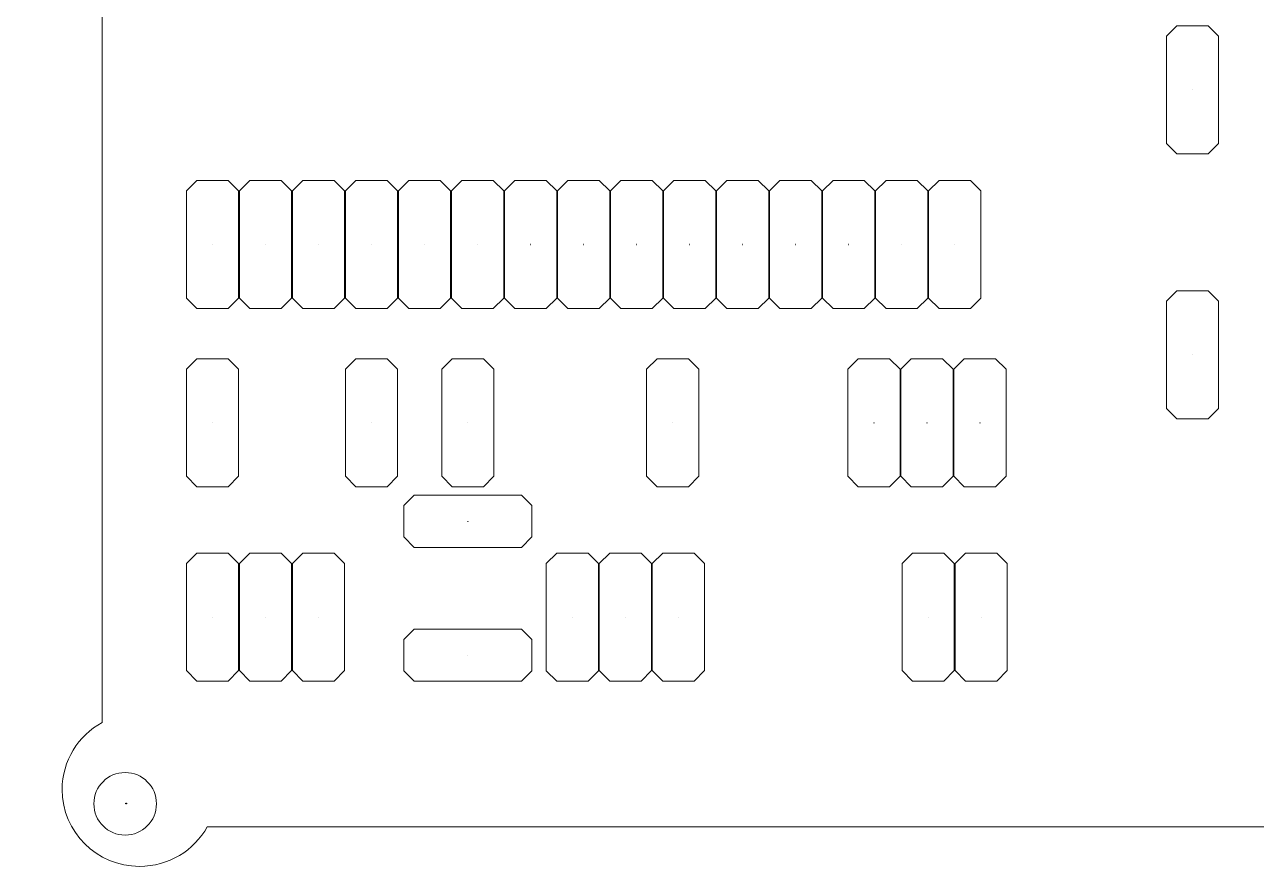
# Model space of a CAD drawing. Header units: millimetres. Extents: x 263 to 576, y -354 to -223.
# Drawn here: x 262.8 to 321.9, y -353.7 to -313.4 of the extents above; entities that cross this region are included whole.
import ezdxf

# ---------------------------------------------------------------- set-up
doc = ezdxf.new("R2010")
doc.units = ezdxf.units.MM
doc.header["$MEASUREMENT"] = 0
doc.layers.add('Layer 1', color=7, linetype='Continuous')

msp = doc.modelspace()

# ---------------------------------------------------------------- linework, layer by layer
at = {"layer": 'Layer 1', "color": 202, "lineweight": 9}
msp.add_ellipse((267.6561, -350.7464), major_axis=(0, 1.5), ratio=1, dxfattribs=at)
at = {"layer": 'Layer 1', "color": 142, "lineweight": 9}
msp.add_open_spline([(397.3653, -277.4171), (397.3653, -277.4171), (395.6357, -275.7015), (395.6357, -275.7015), (395.6357, -275.7015), (271.7828, -275.7015), (271.7828, -275.7015), (271.7828, -275.7015), (266.5486, -280.8935), (266.5486, -280.8935), (266.5486, -280.8935), (266.5486, -287.5346), (266.5486, -287.5346), (264.5, -287.5346), (262.8393, -289.1818), (262.8393, -291.2139), (262.8393, -293.2459), (264.5, -294.8932), (266.5486, -294.8932), (266.5486, -294.8932), (266.5486, -346.8478), (266.5486, -346.8478), (265.4082, -347.4753), (264.6364, -348.6819), (264.6364, -350.0672), (264.6364, -352.0993), (266.297, -353.7465), (268.3457, -353.7465), (269.7422, -353.7465), (270.9587, -352.9809), (271.5913, -351.8498), (271.5913, -351.8498), (387.9688, -351.8498), (387.9688, -351.8498), (387.9688, -351.8498), (390.4127, -349.4255), (390.4127, -349.4255), (390.4127, -349.4255), (390.4127, -332.2589), (390.4127, -332.2589), (390.4127, -332.2589), (389.8786, -331.7291), (389.8786, -331.7291), (389.8786, -331.7291), (370.1909, -331.7291), (370.1909, -331.7291), (370.1909, -331.7291), (369.4878, -331.0317), (369.4878, -331.0317), (369.4878, -331.0317), (369.4878, -317.2865), (369.4878, -317.2865), (369.4878, -317.2865), (370.1291, -316.6504), (370.1291, -316.6504), (370.1291, -316.6504), (390.9538, -316.6504), (390.9538, -316.6504), (390.9538, -316.6504), (397.2727, -310.3824), (397.2727, -310.3824), (397.2727, -310.3824), (397.2727, -297.227), (397.2727, -297.227), (398.5827, -296.6593), (399.4983, -295.3627), (399.4983, -293.8539), (399.4983, -292.3451), (398.5827, -291.0485), (397.2727, -290.4807), (397.2727, -290.4807), (397.2727, -277.3253), (397.2727, -277.3253)], degree=3, knots=[0, 0, 0, 0, 0.0416667, 0.0416667, 0.0416667, 0.0833333, 0.0833333, 0.0833333, 0.125, 0.125, 0.125, 0.1666667, 0.1666667, 0.1666667, 0.2083333, 0.2083333, 0.2083333, 0.25, 0.25, 0.25, 0.2916667, 0.2916667, 0.2916667, 0.3333333, 0.3333333, 0.3333333, 0.375, 0.375, 0.375, 0.4166667, 0.4166667, 0.4166667, 0.4583333, 0.4583333, 0.4583333, 0.5, 0.5, 0.5, 0.5416667, 0.5416667, 0.5416667, 0.5833333, 0.5833333, 0.5833333, 0.625, 0.625, 0.625, 0.6666667, 0.6666667, 0.6666667, 0.7083333, 0.7083333, 0.7083333, 0.75, 0.75, 0.75, 0.7916667, 0.7916667, 0.7916667, 0.8333333, 0.8333333, 0.8333333, 0.875, 0.875, 0.875, 0.9166667, 0.9166667, 0.9166667, 0.9583333, 0.9583333, 0.9583333, 1, 1, 1, 1], dxfattribs=at)
at = {"layer": 'Layer 1', "lineweight": 9}
for points in [[(317.5481, -313.9553), (317.5481, -313.9553), (317.5481, -319.0917), (317.5481, -319.0917), (317.5481, -319.0917), (318.0481, -319.5917), (318.0481, -319.5917), (318.0481, -319.5917), (319.5481, -319.5917), (319.5481, -319.5917), (319.5481, -319.5917), (320.0481, -319.0917), (320.0481, -319.0917), (320.0481, -319.0917), (320.0481, -313.9553), (320.0481, -313.9553), (320.0481, -313.9553), (319.5481, -313.4553), (319.5481, -313.4553), (319.5481, -313.4553), (318.0481, -313.4553), (318.0481, -313.4553), (318.0481, -313.4553), (317.5481, -313.9553), (317.5481, -313.9553)], [(273.0923, -321.3697), (273.0923, -321.3697), (273.0923, -326.5061), (273.0923, -326.5061), (273.0923, -326.5061), (272.5923, -327.0061), (272.5923, -327.0061), (272.5923, -327.0061), (271.0923, -327.0061), (271.0923, -327.0061), (271.0923, -327.0061), (270.5923, -326.5061), (270.5923, -326.5061), (270.5923, -326.5061), (270.5923, -321.3697), (270.5923, -321.3697), (270.5923, -321.3697), (271.0923, -320.8697), (271.0923, -320.8697), (271.0923, -320.8697), (272.5923, -320.8697), (272.5923, -320.8697), (272.5923, -320.8697), (273.0923, -321.3697), (273.0923, -321.3697)], [(275.6323, -321.3697), (275.6323, -321.3697), (275.6323, -326.5061), (275.6323, -326.5061), (275.6323, -326.5061), (275.1323, -327.0061), (275.1323, -327.0061), (275.1323, -327.0061), (273.6323, -327.0061), (273.6323, -327.0061), (273.6323, -327.0061), (273.1323, -326.5061), (273.1323, -326.5061), (273.1323, -326.5061), (273.1323, -321.3697), (273.1323, -321.3697), (273.1323, -321.3697), (273.6323, -320.8697), (273.6323, -320.8697), (273.6323, -320.8697), (275.1323, -320.8697), (275.1323, -320.8697), (275.1323, -320.8697), (275.6323, -321.3697), (275.6323, -321.3697)], [(278.1723, -321.3697), (278.1723, -321.3697), (278.1723, -326.5061), (278.1723, -326.5061), (278.1723, -326.5061), (277.6723, -327.0061), (277.6723, -327.0061), (277.6723, -327.0061), (276.1723, -327.0061), (276.1723, -327.0061), (276.1723, -327.0061), (275.6723, -326.5061), (275.6723, -326.5061), (275.6723, -326.5061), (275.6723, -321.3697), (275.6723, -321.3697), (275.6723, -321.3697), (276.1723, -320.8697), (276.1723, -320.8697), (276.1723, -320.8697), (277.6723, -320.8697), (277.6723, -320.8697), (277.6723, -320.8697), (278.1723, -321.3697), (278.1723, -321.3697)], [(280.7123, -321.3697), (280.7123, -321.3697), (280.7123, -326.5061), (280.7123, -326.5061), (280.7123, -326.5061), (280.2123, -327.0061), (280.2123, -327.0061), (280.2123, -327.0061), (278.7123, -327.0061), (278.7123, -327.0061), (278.7123, -327.0061), (278.2123, -326.5061), (278.2123, -326.5061), (278.2123, -326.5061), (278.2123, -321.3697), (278.2123, -321.3697), (278.2123, -321.3697), (278.7123, -320.8697), (278.7123, -320.8697), (278.7123, -320.8697), (280.2123, -320.8697), (280.2123, -320.8697), (280.2123, -320.8697), (280.7123, -321.3697), (280.7123, -321.3697)], [(283.2523, -321.3697), (283.2523, -321.3697), (283.2523, -326.5061), (283.2523, -326.5061), (283.2523, -326.5061), (282.7523, -327.0061), (282.7523, -327.0061), (282.7523, -327.0061), (281.2523, -327.0061), (281.2523, -327.0061), (281.2523, -327.0061), (280.7523, -326.5061), (280.7523, -326.5061), (280.7523, -326.5061), (280.7523, -321.3697), (280.7523, -321.3697), (280.7523, -321.3697), (281.2523, -320.8697), (281.2523, -320.8697), (281.2523, -320.8697), (282.7523, -320.8697), (282.7523, -320.8697), (282.7523, -320.8697), (283.2523, -321.3697), (283.2523, -321.3697)], [(285.7923, -321.3697), (285.7923, -321.3697), (285.7923, -326.5061), (285.7923, -326.5061), (285.7923, -326.5061), (285.2923, -327.0061), (285.2923, -327.0061), (285.2923, -327.0061), (283.7923, -327.0061), (283.7923, -327.0061), (283.7923, -327.0061), (283.2923, -326.5061), (283.2923, -326.5061), (283.2923, -326.5061), (283.2923, -321.3697), (283.2923, -321.3697), (283.2923, -321.3697), (283.7923, -320.8697), (283.7923, -320.8697), (283.7923, -320.8697), (285.2923, -320.8697), (285.2923, -320.8697), (285.2923, -320.8697), (285.7923, -321.3697), (285.7923, -321.3697)], [(288.3323, -321.3697), (288.3323, -321.3697), (288.3323, -326.5061), (288.3323, -326.5061), (288.3323, -326.5061), (287.8323, -327.0061), (287.8323, -327.0061), (287.8323, -327.0061), (286.3323, -327.0061), (286.3323, -327.0061), (286.3323, -327.0061), (285.8323, -326.5061), (285.8323, -326.5061), (285.8323, -326.5061), (285.8323, -321.3697), (285.8323, -321.3697), (285.8323, -321.3697), (286.3323, -320.8697), (286.3323, -320.8697), (286.3323, -320.8697), (287.8323, -320.8697), (287.8323, -320.8697), (287.8323, -320.8697), (288.3323, -321.3697), (288.3323, -321.3697)], [(290.8723, -321.3697), (290.8723, -321.3697), (290.8723, -326.5061), (290.8723, -326.5061), (290.8723, -326.5061), (290.3723, -327.0061), (290.3723, -327.0061), (290.3723, -327.0061), (288.8723, -327.0061), (288.8723, -327.0061), (288.8723, -327.0061), (288.3723, -326.5061), (288.3723, -326.5061), (288.3723, -326.5061), (288.3723, -321.3697), (288.3723, -321.3697), (288.3723, -321.3697), (288.8723, -320.8697), (288.8723, -320.8697), (288.8723, -320.8697), (290.3723, -320.8697), (290.3723, -320.8697), (290.3723, -320.8697), (290.8723, -321.3697), (290.8723, -321.3697)], [(293.4123, -321.3697), (293.4123, -321.3697), (293.4123, -326.5061), (293.4123, -326.5061), (293.4123, -326.5061), (292.9123, -327.0061), (292.9123, -327.0061), (292.9123, -327.0061), (291.4123, -327.0061), (291.4123, -327.0061), (291.4123, -327.0061), (290.9123, -326.5061), (290.9123, -326.5061), (290.9123, -326.5061), (290.9123, -321.3697), (290.9123, -321.3697), (290.9123, -321.3697), (291.4123, -320.8697), (291.4123, -320.8697), (291.4123, -320.8697), (292.9123, -320.8697), (292.9123, -320.8697), (292.9123, -320.8697), (293.4123, -321.3697), (293.4123, -321.3697)], [(295.9523, -321.3697), (295.9523, -321.3697), (295.9523, -326.5061), (295.9523, -326.5061), (295.9523, -326.5061), (295.4523, -327.0061), (295.4523, -327.0061), (295.4523, -327.0061), (293.9523, -327.0061), (293.9523, -327.0061), (293.9523, -327.0061), (293.4523, -326.5061), (293.4523, -326.5061), (293.4523, -326.5061), (293.4523, -321.3697), (293.4523, -321.3697), (293.4523, -321.3697), (293.9523, -320.8697), (293.9523, -320.8697), (293.9523, -320.8697), (295.4523, -320.8697), (295.4523, -320.8697), (295.4523, -320.8697), (295.9523, -321.3697), (295.9523, -321.3697)], [(298.4923, -321.3697), (298.4923, -321.3697), (298.4923, -326.5061), (298.4923, -326.5061), (298.4923, -326.5061), (297.9923, -327.0061), (297.9923, -327.0061), (297.9923, -327.0061), (296.4923, -327.0061), (296.4923, -327.0061), (296.4923, -327.0061), (295.9923, -326.5061), (295.9923, -326.5061), (295.9923, -326.5061), (295.9923, -321.3697), (295.9923, -321.3697), (295.9923, -321.3697), (296.4923, -320.8697), (296.4923, -320.8697), (296.4923, -320.8697), (297.9923, -320.8697), (297.9923, -320.8697), (297.9923, -320.8697), (298.4923, -321.3697), (298.4923, -321.3697)], [(301.0323, -321.3697), (301.0323, -321.3697), (301.0323, -326.5061), (301.0323, -326.5061), (301.0323, -326.5061), (300.5323, -327.0061), (300.5323, -327.0061), (300.5323, -327.0061), (299.0323, -327.0061), (299.0323, -327.0061), (299.0323, -327.0061), (298.5323, -326.5061), (298.5323, -326.5061), (298.5323, -326.5061), (298.5323, -321.3697), (298.5323, -321.3697), (298.5323, -321.3697), (299.0323, -320.8697), (299.0323, -320.8697), (299.0323, -320.8697), (300.5323, -320.8697), (300.5323, -320.8697), (300.5323, -320.8697), (301.0323, -321.3697), (301.0323, -321.3697)], [(303.5723, -321.3697), (303.5723, -321.3697), (303.5723, -326.5061), (303.5723, -326.5061), (303.5723, -326.5061), (303.0723, -327.0061), (303.0723, -327.0061), (303.0723, -327.0061), (301.5723, -327.0061), (301.5723, -327.0061), (301.5723, -327.0061), (301.0723, -326.5061), (301.0723, -326.5061), (301.0723, -326.5061), (301.0723, -321.3697), (301.0723, -321.3697), (301.0723, -321.3697), (301.5723, -320.8697), (301.5723, -320.8697), (301.5723, -320.8697), (303.0723, -320.8697), (303.0723, -320.8697), (303.0723, -320.8697), (303.5723, -321.3697), (303.5723, -321.3697)], [(306.1123, -321.3697), (306.1123, -321.3697), (306.1123, -326.5061), (306.1123, -326.5061), (306.1123, -326.5061), (305.6123, -327.0061), (305.6123, -327.0061), (305.6123, -327.0061), (304.1123, -327.0061), (304.1123, -327.0061), (304.1123, -327.0061), (303.6123, -326.5061), (303.6123, -326.5061), (303.6123, -326.5061), (303.6123, -321.3697), (303.6123, -321.3697), (303.6123, -321.3697), (304.1123, -320.8697), (304.1123, -320.8697), (304.1123, -320.8697), (305.6123, -320.8697), (305.6123, -320.8697), (305.6123, -320.8697), (306.1123, -321.3697), (306.1123, -321.3697)], [(308.6523, -321.3697), (308.6523, -321.3697), (308.6523, -326.5061), (308.6523, -326.5061), (308.6523, -326.5061), (308.1523, -327.0061), (308.1523, -327.0061), (308.1523, -327.0061), (306.6523, -327.0061), (306.6523, -327.0061), (306.6523, -327.0061), (306.1523, -326.5061), (306.1523, -326.5061), (306.1523, -326.5061), (306.1523, -321.3697), (306.1523, -321.3697), (306.1523, -321.3697), (306.6523, -320.8697), (306.6523, -320.8697), (306.6523, -320.8697), (308.1523, -320.8697), (308.1523, -320.8697), (308.1523, -320.8697), (308.6523, -321.3697), (308.6523, -321.3697)], [(317.5499, -326.6552), (317.5499, -326.6552), (317.5499, -331.7916), (317.5499, -331.7916), (317.5499, -331.7916), (318.0499, -332.2916), (318.0499, -332.2916), (318.0499, -332.2916), (319.5499, -332.2916), (319.5499, -332.2916), (319.5499, -332.2916), (320.0499, -331.7916), (320.0499, -331.7916), (320.0499, -331.7916), (320.0499, -326.6552), (320.0499, -326.6552), (320.0499, -326.6552), (319.5499, -326.1552), (319.5499, -326.1552), (319.5499, -326.1552), (318.0499, -326.1552), (318.0499, -326.1552), (318.0499, -326.1552), (317.5499, -326.6552), (317.5499, -326.6552)], [(273.0905, -329.9108), (273.0905, -329.9108), (273.0905, -335.0472), (273.0905, -335.0472), (273.0905, -335.0472), (272.5905, -335.5472), (272.5905, -335.5472), (272.5905, -335.5472), (271.0905, -335.5472), (271.0905, -335.5472), (271.0905, -335.5472), (270.5905, -335.0472), (270.5905, -335.0472), (270.5905, -335.0472), (270.5905, -329.9108), (270.5905, -329.9108), (270.5905, -329.9108), (271.0905, -329.4108), (271.0905, -329.4108), (271.0905, -329.4108), (272.5905, -329.4108), (272.5905, -329.4108), (272.5905, -329.4108), (273.0905, -329.9108), (273.0905, -329.9108)], [(280.7105, -329.9108), (280.7105, -329.9108), (280.7105, -335.0472), (280.7105, -335.0472), (280.7105, -335.0472), (280.2105, -335.5472), (280.2105, -335.5472), (280.2105, -335.5472), (278.7105, -335.5472), (278.7105, -335.5472), (278.7105, -335.5472), (278.2105, -335.0472), (278.2105, -335.0472), (278.2105, -335.0472), (278.2105, -329.9108), (278.2105, -329.9108), (278.2105, -329.9108), (278.7105, -329.4108), (278.7105, -329.4108), (278.7105, -329.4108), (280.2105, -329.4108), (280.2105, -329.4108), (280.2105, -329.4108), (280.7105, -329.9108), (280.7105, -329.9108)], [(285.3225, -329.9108), (285.3225, -329.9108), (285.3225, -335.0472), (285.3225, -335.0472), (285.3225, -335.0472), (284.8225, -335.5472), (284.8225, -335.5472), (284.8225, -335.5472), (283.3225, -335.5472), (283.3225, -335.5472), (283.3225, -335.5472), (282.8225, -335.0472), (282.8225, -335.0472), (282.8225, -335.0472), (282.8225, -329.9108), (282.8225, -329.9108), (282.8225, -329.9108), (283.3225, -329.4108), (283.3225, -329.4108), (283.3225, -329.4108), (284.8225, -329.4108), (284.8225, -329.4108), (284.8225, -329.4108), (285.3225, -329.9108), (285.3225, -329.9108)], [(295.1425, -329.9108), (295.1425, -329.9108), (295.1425, -335.0472), (295.1425, -335.0472), (295.1425, -335.0472), (294.6425, -335.5472), (294.6425, -335.5472), (294.6425, -335.5472), (293.1425, -335.5472), (293.1425, -335.5472), (293.1425, -335.5472), (292.6425, -335.0472), (292.6425, -335.0472), (292.6425, -335.0472), (292.6425, -329.9108), (292.6425, -329.9108), (292.6425, -329.9108), (293.1425, -329.4108), (293.1425, -329.4108), (293.1425, -329.4108), (294.6425, -329.4108), (294.6425, -329.4108), (294.6425, -329.4108), (295.1425, -329.9108), (295.1425, -329.9108)], [(304.7842, -329.9108), (304.7842, -329.9108), (304.7842, -335.0472), (304.7842, -335.0472), (304.7842, -335.0472), (304.2842, -335.5472), (304.2842, -335.5472), (304.2842, -335.5472), (302.7842, -335.5472), (302.7842, -335.5472), (302.7842, -335.5472), (302.2842, -335.0472), (302.2842, -335.0472), (302.2842, -335.0472), (302.2842, -329.9108), (302.2842, -329.9108), (302.2842, -329.9108), (302.7842, -329.4108), (302.7842, -329.4108), (302.7842, -329.4108), (304.2842, -329.4108), (304.2842, -329.4108), (304.2842, -329.4108), (304.7842, -329.9108), (304.7842, -329.9108)], [(307.3242, -329.9108), (307.3242, -329.9108), (307.3242, -335.0472), (307.3242, -335.0472), (307.3242, -335.0472), (306.8242, -335.5472), (306.8242, -335.5472), (306.8242, -335.5472), (305.3242, -335.5472), (305.3242, -335.5472), (305.3242, -335.5472), (304.8242, -335.0472), (304.8242, -335.0472), (304.8242, -335.0472), (304.8242, -329.9108), (304.8242, -329.9108), (304.8242, -329.9108), (305.3242, -329.4108), (305.3242, -329.4108), (305.3242, -329.4108), (306.8242, -329.4108), (306.8242, -329.4108), (306.8242, -329.4108), (307.3242, -329.9108), (307.3242, -329.9108)], [(309.8642, -329.9108), (309.8642, -329.9108), (309.8642, -335.0472), (309.8642, -335.0472), (309.8642, -335.0472), (309.3642, -335.5472), (309.3642, -335.5472), (309.3642, -335.5472), (307.8642, -335.5472), (307.8642, -335.5472), (307.8642, -335.5472), (307.3642, -335.0472), (307.3642, -335.0472), (307.3642, -335.0472), (307.3642, -329.9108), (307.3642, -329.9108), (307.3642, -329.9108), (307.8642, -329.4108), (307.8642, -329.4108), (307.8642, -329.4108), (309.3642, -329.4108), (309.3642, -329.4108), (309.3642, -329.4108), (309.8642, -329.9108), (309.8642, -329.9108)], [(286.6424, -338.4522), (286.6424, -338.4522), (281.506, -338.4522), (281.506, -338.4522), (281.506, -338.4522), (281.006, -337.9522), (281.006, -337.9522), (281.006, -337.9522), (281.006, -336.4522), (281.006, -336.4522), (281.006, -336.4522), (281.506, -335.9522), (281.506, -335.9522), (281.506, -335.9522), (286.6424, -335.9522), (286.6424, -335.9522), (286.6424, -335.9522), (287.1424, -336.4522), (287.1424, -336.4522), (287.1424, -336.4522), (287.1424, -337.9522), (287.1424, -337.9522), (287.1424, -337.9522), (286.6424, -338.4522), (286.6424, -338.4522)], [(273.0923, -339.2272), (273.0923, -339.2272), (273.0923, -344.3636), (273.0923, -344.3636), (273.0923, -344.3636), (272.5923, -344.8636), (272.5923, -344.8636), (272.5923, -344.8636), (271.0923, -344.8636), (271.0923, -344.8636), (271.0923, -344.8636), (270.5923, -344.3636), (270.5923, -344.3636), (270.5923, -344.3636), (270.5923, -339.2272), (270.5923, -339.2272), (270.5923, -339.2272), (271.0923, -338.7272), (271.0923, -338.7272), (271.0923, -338.7272), (272.5923, -338.7272), (272.5923, -338.7272), (272.5923, -338.7272), (273.0923, -339.2272), (273.0923, -339.2272)], [(275.6323, -339.2272), (275.6323, -339.2272), (275.6323, -344.3636), (275.6323, -344.3636), (275.6323, -344.3636), (275.1323, -344.8636), (275.1323, -344.8636), (275.1323, -344.8636), (273.6323, -344.8636), (273.6323, -344.8636), (273.6323, -344.8636), (273.1323, -344.3636), (273.1323, -344.3636), (273.1323, -344.3636), (273.1323, -339.2272), (273.1323, -339.2272), (273.1323, -339.2272), (273.6323, -338.7272), (273.6323, -338.7272), (273.6323, -338.7272), (275.1323, -338.7272), (275.1323, -338.7272), (275.1323, -338.7272), (275.6323, -339.2272), (275.6323, -339.2272)], [(278.1723, -339.2272), (278.1723, -339.2272), (278.1723, -344.3636), (278.1723, -344.3636), (278.1723, -344.3636), (277.6723, -344.8636), (277.6723, -344.8636), (277.6723, -344.8636), (276.1723, -344.8636), (276.1723, -344.8636), (276.1723, -344.8636), (275.6723, -344.3636), (275.6723, -344.3636), (275.6723, -344.3636), (275.6723, -339.2272), (275.6723, -339.2272), (275.6723, -339.2272), (276.1723, -338.7272), (276.1723, -338.7272), (276.1723, -338.7272), (277.6723, -338.7272), (277.6723, -338.7272), (277.6723, -338.7272), (278.1723, -339.2272), (278.1723, -339.2272)], [(290.3358, -339.2321), (290.3358, -339.2321), (290.3358, -344.3685), (290.3358, -344.3685), (290.3358, -344.3685), (289.8358, -344.8685), (289.8358, -344.8685), (289.8358, -344.8685), (288.3358, -344.8685), (288.3358, -344.8685), (288.3358, -344.8685), (287.8358, -344.3685), (287.8358, -344.3685), (287.8358, -344.3685), (287.8358, -339.2321), (287.8358, -339.2321), (287.8358, -339.2321), (288.3358, -338.7321), (288.3358, -338.7321), (288.3358, -338.7321), (289.8358, -338.7321), (289.8358, -338.7321), (289.8358, -338.7321), (290.3358, -339.2321), (290.3358, -339.2321)], [(292.8741, -339.2272), (292.8741, -339.2272), (292.8741, -344.3636), (292.8741, -344.3636), (292.8741, -344.3636), (292.3741, -344.8636), (292.3741, -344.8636), (292.3741, -344.8636), (290.8741, -344.8636), (290.8741, -344.8636), (290.8741, -344.8636), (290.3741, -344.3636), (290.3741, -344.3636), (290.3741, -344.3636), (290.3741, -339.2272), (290.3741, -339.2272), (290.3741, -339.2272), (290.8741, -338.7272), (290.8741, -338.7272), (290.8741, -338.7272), (292.3741, -338.7272), (292.3741, -338.7272), (292.3741, -338.7272), (292.8741, -339.2272), (292.8741, -339.2272)], [(295.4141, -339.2272), (295.4141, -339.2272), (295.4141, -344.3636), (295.4141, -344.3636), (295.4141, -344.3636), (294.9141, -344.8636), (294.9141, -344.8636), (294.9141, -344.8636), (293.4141, -344.8636), (293.4141, -344.8636), (293.4141, -344.8636), (292.9141, -344.3636), (292.9141, -344.3636), (292.9141, -344.3636), (292.9141, -339.2272), (292.9141, -339.2272), (292.9141, -339.2272), (293.4141, -338.7272), (293.4141, -338.7272), (293.4141, -338.7272), (294.9141, -338.7272), (294.9141, -338.7272), (294.9141, -338.7272), (295.4141, -339.2272), (295.4141, -339.2272)], [(307.3842, -339.2272), (307.3842, -339.2272), (307.3842, -344.3636), (307.3842, -344.3636), (307.3842, -344.3636), (306.8842, -344.8636), (306.8842, -344.8636), (306.8842, -344.8636), (305.3842, -344.8636), (305.3842, -344.8636), (305.3842, -344.8636), (304.8842, -344.3636), (304.8842, -344.3636), (304.8842, -344.3636), (304.8842, -339.2272), (304.8842, -339.2272), (304.8842, -339.2272), (305.3842, -338.7272), (305.3842, -338.7272), (305.3842, -338.7272), (306.8842, -338.7272), (306.8842, -338.7272), (306.8842, -338.7272), (307.3842, -339.2272), (307.3842, -339.2272)], [(309.9242, -339.2272), (309.9242, -339.2272), (309.9242, -344.3636), (309.9242, -344.3636), (309.9242, -344.3636), (309.4242, -344.8636), (309.4242, -344.8636), (309.4242, -344.8636), (307.9242, -344.8636), (307.9242, -344.8636), (307.9242, -344.8636), (307.4242, -344.3636), (307.4242, -344.3636), (307.4242, -344.3636), (307.4242, -339.2272), (307.4242, -339.2272), (307.4242, -339.2272), (307.9242, -338.7272), (307.9242, -338.7272), (307.9242, -338.7272), (309.4242, -338.7272), (309.4242, -338.7272), (309.4242, -338.7272), (309.9242, -339.2272), (309.9242, -339.2272)], [(286.6424, -344.8685), (286.6424, -344.8685), (281.506, -344.8685), (281.506, -344.8685), (281.506, -344.8685), (281.006, -344.3685), (281.006, -344.3685), (281.006, -344.3685), (281.006, -342.8685), (281.006, -342.8685), (281.006, -342.8685), (281.506, -342.3685), (281.506, -342.3685), (281.506, -342.3685), (286.6424, -342.3685), (286.6424, -342.3685), (286.6424, -342.3685), (287.1424, -342.8685), (287.1424, -342.8685), (287.1424, -342.8685), (287.1424, -344.3685), (287.1424, -344.3685), (287.1424, -344.3685), (286.6424, -344.8685), (286.6424, -344.8685)]]:
    msp.add_open_spline(points, degree=3, knots=[0, 0, 0, 0, 0.125, 0.125, 0.125, 0.25, 0.25, 0.25, 0.375, 0.375, 0.375, 0.5, 0.5, 0.5, 0.625, 0.625, 0.625, 0.75, 0.75, 0.75, 0.875, 0.875, 0.875, 1, 1, 1, 1], dxfattribs=at)
at = {"layer": 'Layer 1', "color": 5}
for points in [[(318.7981, -316.5218), (318.7981, -316.5218), (318.7946, -316.5218), (318.7946, -316.5218), (318.7946, -316.5218), (318.7946, -316.5253), (318.7946, -316.5253), (318.7946, -316.5253), (318.7981, -316.5253), (318.7981, -316.5253), (318.7981, -316.5253), (318.7981, -316.5218), (318.7981, -316.5218)], [(271.8423, -323.9362), (271.8423, -323.9362), (271.8458, -323.9362), (271.8458, -323.9362), (271.8458, -323.9362), (271.8458, -323.9397), (271.8458, -323.9397), (271.8458, -323.9397), (271.8423, -323.9397), (271.8423, -323.9397), (271.8423, -323.9397), (271.8423, -323.9362), (271.8423, -323.9362)], [(274.3823, -323.9362), (274.3823, -323.9362), (274.3858, -323.9362), (274.3858, -323.9362), (274.3858, -323.9362), (274.3858, -323.9397), (274.3858, -323.9397), (274.3858, -323.9397), (274.3823, -323.9397), (274.3823, -323.9397), (274.3823, -323.9397), (274.3823, -323.9362), (274.3823, -323.9362)], [(276.9223, -323.9362), (276.9223, -323.9362), (276.9258, -323.9362), (276.9258, -323.9362), (276.9258, -323.9362), (276.9258, -323.9397), (276.9258, -323.9397), (276.9258, -323.9397), (276.9223, -323.9397), (276.9223, -323.9397), (276.9223, -323.9397), (276.9223, -323.9362), (276.9223, -323.9362)], [(279.4623, -323.9362), (279.4623, -323.9362), (279.4658, -323.9362), (279.4658, -323.9362), (279.4658, -323.9362), (279.4658, -323.9397), (279.4658, -323.9397), (279.4658, -323.9397), (279.4623, -323.9397), (279.4623, -323.9397), (279.4623, -323.9397), (279.4623, -323.9362), (279.4623, -323.9362)], [(282.0023, -323.9362), (282.0023, -323.9362), (282.0058, -323.9362), (282.0058, -323.9362), (282.0058, -323.9362), (282.0058, -323.9397), (282.0058, -323.9397), (282.0058, -323.9397), (282.0023, -323.9397), (282.0023, -323.9397), (282.0023, -323.9397), (282.0023, -323.9362), (282.0023, -323.9362)], [(284.5423, -323.9362), (284.5423, -323.9362), (284.5458, -323.9362), (284.5458, -323.9362), (284.5458, -323.9362), (284.5458, -323.9397), (284.5458, -323.9397), (284.5458, -323.9397), (284.5423, -323.9397), (284.5423, -323.9397), (284.5423, -323.9397), (284.5423, -323.9362), (284.5423, -323.9362)], [(287.0823, -323.9362), (287.0823, -323.9362), (287.0858, -323.9362), (287.0858, -323.9362), (287.0858, -323.9362), (287.0858, -323.9397), (287.0858, -323.9397), (287.0858, -323.9397), (287.0823, -323.9397), (287.0823, -323.9397), (287.0823, -323.9397), (287.0823, -323.9362), (287.0823, -323.9362)], [(289.6223, -323.9362), (289.6223, -323.9362), (289.6258, -323.9362), (289.6258, -323.9362), (289.6258, -323.9362), (289.6258, -323.9397), (289.6258, -323.9397), (289.6258, -323.9397), (289.6223, -323.9397), (289.6223, -323.9397), (289.6223, -323.9397), (289.6223, -323.9362), (289.6223, -323.9362)], [(292.1623, -323.9362), (292.1623, -323.9362), (292.1658, -323.9362), (292.1658, -323.9362), (292.1658, -323.9362), (292.1658, -323.9397), (292.1658, -323.9397), (292.1658, -323.9397), (292.1623, -323.9397), (292.1623, -323.9397), (292.1623, -323.9397), (292.1623, -323.9362), (292.1623, -323.9362)], [(294.7023, -323.9362), (294.7023, -323.9362), (294.7058, -323.9362), (294.7058, -323.9362), (294.7058, -323.9362), (294.7058, -323.9397), (294.7058, -323.9397), (294.7058, -323.9397), (294.7023, -323.9397), (294.7023, -323.9397), (294.7023, -323.9397), (294.7023, -323.9362), (294.7023, -323.9362)], [(297.2423, -323.9362), (297.2423, -323.9362), (297.2458, -323.9362), (297.2458, -323.9362), (297.2458, -323.9362), (297.2458, -323.9397), (297.2458, -323.9397), (297.2458, -323.9397), (297.2423, -323.9397), (297.2423, -323.9397), (297.2423, -323.9397), (297.2423, -323.9362), (297.2423, -323.9362)], [(299.7823, -323.9362), (299.7823, -323.9362), (299.7858, -323.9362), (299.7858, -323.9362), (299.7858, -323.9362), (299.7858, -323.9397), (299.7858, -323.9397), (299.7858, -323.9397), (299.7823, -323.9397), (299.7823, -323.9397), (299.7823, -323.9397), (299.7823, -323.9362), (299.7823, -323.9362)], [(302.3223, -323.9362), (302.3223, -323.9362), (302.3258, -323.9362), (302.3258, -323.9362), (302.3258, -323.9362), (302.3258, -323.9397), (302.3258, -323.9397), (302.3258, -323.9397), (302.3223, -323.9397), (302.3223, -323.9397), (302.3223, -323.9397), (302.3223, -323.9362), (302.3223, -323.9362)], [(304.8623, -323.9362), (304.8623, -323.9362), (304.8658, -323.9362), (304.8658, -323.9362), (304.8658, -323.9362), (304.8658, -323.9397), (304.8658, -323.9397), (304.8658, -323.9397), (304.8623, -323.9397), (304.8623, -323.9397), (304.8623, -323.9397), (304.8623, -323.9362), (304.8623, -323.9362)], [(307.4023, -323.9362), (307.4023, -323.9362), (307.4058, -323.9362), (307.4058, -323.9362), (307.4058, -323.9362), (307.4058, -323.9397), (307.4058, -323.9397), (307.4058, -323.9397), (307.4023, -323.9397), (307.4023, -323.9397), (307.4023, -323.9397), (307.4023, -323.9362), (307.4023, -323.9362)], [(318.7999, -329.2217), (318.7999, -329.2217), (318.7964, -329.2217), (318.7964, -329.2217), (318.7964, -329.2217), (318.7964, -329.2252), (318.7964, -329.2252), (318.7964, -329.2252), (318.7999, -329.2252), (318.7999, -329.2252), (318.7999, -329.2252), (318.7999, -329.2217), (318.7999, -329.2217)], [(271.8405, -332.4773), (271.8405, -332.4773), (271.844, -332.4773), (271.844, -332.4773), (271.844, -332.4773), (271.844, -332.4808), (271.844, -332.4808), (271.844, -332.4808), (271.8405, -332.4808), (271.8405, -332.4808), (271.8405, -332.4808), (271.8405, -332.4773), (271.8405, -332.4773)], [(279.4605, -332.4773), (279.4605, -332.4773), (279.464, -332.4773), (279.464, -332.4773), (279.464, -332.4773), (279.464, -332.4808), (279.464, -332.4808), (279.464, -332.4808), (279.4605, -332.4808), (279.4605, -332.4808), (279.4605, -332.4808), (279.4605, -332.4773), (279.4605, -332.4773)], [(284.0725, -332.4773), (284.0725, -332.4773), (284.076, -332.4773), (284.076, -332.4773), (284.076, -332.4773), (284.076, -332.4808), (284.076, -332.4808), (284.076, -332.4808), (284.0725, -332.4808), (284.0725, -332.4808), (284.0725, -332.4808), (284.0725, -332.4773), (284.0725, -332.4773)], [(293.8925, -332.4773), (293.8925, -332.4773), (293.896, -332.4773), (293.896, -332.4773), (293.896, -332.4773), (293.896, -332.4808), (293.896, -332.4808), (293.896, -332.4808), (293.8925, -332.4808), (293.8925, -332.4808), (293.8925, -332.4808), (293.8925, -332.4773), (293.8925, -332.4773)], [(303.5342, -332.4773), (303.5342, -332.4773), (303.5377, -332.4773), (303.5377, -332.4773), (303.5377, -332.4773), (303.5377, -332.4808), (303.5377, -332.4808), (303.5377, -332.4808), (303.5342, -332.4808), (303.5342, -332.4808), (303.5342, -332.4808), (303.5342, -332.4773), (303.5342, -332.4773)], [(306.0742, -332.4773), (306.0742, -332.4773), (306.0777, -332.4773), (306.0777, -332.4773), (306.0777, -332.4773), (306.0777, -332.4808), (306.0777, -332.4808), (306.0777, -332.4808), (306.0742, -332.4808), (306.0742, -332.4808), (306.0742, -332.4808), (306.0742, -332.4773), (306.0742, -332.4773)], [(308.6142, -332.4773), (308.6142, -332.4773), (308.6177, -332.4773), (308.6177, -332.4773), (308.6177, -332.4773), (308.6177, -332.4808), (308.6177, -332.4808), (308.6177, -332.4808), (308.6142, -332.4808), (308.6142, -332.4808), (308.6142, -332.4808), (308.6142, -332.4773), (308.6142, -332.4773)], [(284.0759, -337.2022), (284.0759, -337.2022), (284.0759, -337.2057), (284.0759, -337.2057), (284.0759, -337.2057), (284.0724, -337.2057), (284.0724, -337.2057), (284.0724, -337.2057), (284.0724, -337.2022), (284.0724, -337.2022), (284.0724, -337.2022), (284.0759, -337.2022), (284.0759, -337.2022)], [(271.8423, -341.7937), (271.8423, -341.7937), (271.8458, -341.7937), (271.8458, -341.7937), (271.8458, -341.7937), (271.8458, -341.7972), (271.8458, -341.7972), (271.8458, -341.7972), (271.8423, -341.7972), (271.8423, -341.7972), (271.8423, -341.7972), (271.8423, -341.7937), (271.8423, -341.7937)], [(274.3823, -341.7937), (274.3823, -341.7937), (274.3858, -341.7937), (274.3858, -341.7937), (274.3858, -341.7937), (274.3858, -341.7972), (274.3858, -341.7972), (274.3858, -341.7972), (274.3823, -341.7972), (274.3823, -341.7972), (274.3823, -341.7972), (274.3823, -341.7937), (274.3823, -341.7937)], [(276.9223, -341.7937), (276.9223, -341.7937), (276.9258, -341.7937), (276.9258, -341.7937), (276.9258, -341.7937), (276.9258, -341.7972), (276.9258, -341.7972), (276.9258, -341.7972), (276.9223, -341.7972), (276.9223, -341.7972), (276.9223, -341.7972), (276.9223, -341.7937), (276.9223, -341.7937)], [(289.0858, -341.7986), (289.0858, -341.7986), (289.0893, -341.7986), (289.0893, -341.7986), (289.0893, -341.7986), (289.0893, -341.8021), (289.0893, -341.8021), (289.0893, -341.8021), (289.0858, -341.8021), (289.0858, -341.8021), (289.0858, -341.8021), (289.0858, -341.7986), (289.0858, -341.7986)], [(291.6241, -341.7937), (291.6241, -341.7937), (291.6276, -341.7937), (291.6276, -341.7937), (291.6276, -341.7937), (291.6276, -341.7972), (291.6276, -341.7972), (291.6276, -341.7972), (291.6241, -341.7972), (291.6241, -341.7972), (291.6241, -341.7972), (291.6241, -341.7937), (291.6241, -341.7937)], [(294.1641, -341.7937), (294.1641, -341.7937), (294.1676, -341.7937), (294.1676, -341.7937), (294.1676, -341.7937), (294.1676, -341.7972), (294.1676, -341.7972), (294.1676, -341.7972), (294.1641, -341.7972), (294.1641, -341.7972), (294.1641, -341.7972), (294.1641, -341.7937), (294.1641, -341.7937)], [(306.1342, -341.7937), (306.1342, -341.7937), (306.1377, -341.7937), (306.1377, -341.7937), (306.1377, -341.7937), (306.1377, -341.7972), (306.1377, -341.7972), (306.1377, -341.7972), (306.1342, -341.7972), (306.1342, -341.7972), (306.1342, -341.7972), (306.1342, -341.7937), (306.1342, -341.7937)], [(308.6742, -341.7937), (308.6742, -341.7937), (308.6777, -341.7937), (308.6777, -341.7937), (308.6777, -341.7937), (308.6777, -341.7972), (308.6777, -341.7972), (308.6777, -341.7972), (308.6742, -341.7972), (308.6742, -341.7972), (308.6742, -341.7972), (308.6742, -341.7937), (308.6742, -341.7937)], [(284.0759, -343.6185), (284.0759, -343.6185), (284.0759, -343.622), (284.0759, -343.622), (284.0759, -343.622), (284.0724, -343.622), (284.0724, -343.622), (284.0724, -343.622), (284.0724, -343.6185), (284.0724, -343.6185), (284.0724, -343.6185), (284.0759, -343.6185), (284.0759, -343.6185)]]:
    msp.add_open_spline(points, degree=3, knots=[0, 0, 0, 0, 0.25, 0.25, 0.25, 0.5, 0.5, 0.5, 0.75, 0.75, 0.75, 1, 1, 1, 1], dxfattribs=at)
at = {"layer": 'Layer 1', "color": 5, "lineweight": 9}
for points in [[(318.7981, -316.5218), (318.7981, -316.5218), (318.7946, -316.5218), (318.7946, -316.5218), (318.7946, -316.5218), (318.7946, -316.5253), (318.7946, -316.5253), (318.7946, -316.5253), (318.7981, -316.5253), (318.7981, -316.5253), (318.7981, -316.5253), (318.7981, -316.5218), (318.7981, -316.5218)], [(271.8423, -323.9362), (271.8423, -323.9362), (271.8458, -323.9362), (271.8458, -323.9362), (271.8458, -323.9362), (271.8458, -323.9397), (271.8458, -323.9397), (271.8458, -323.9397), (271.8423, -323.9397), (271.8423, -323.9397), (271.8423, -323.9397), (271.8423, -323.9362), (271.8423, -323.9362)], [(274.3823, -323.9362), (274.3823, -323.9362), (274.3858, -323.9362), (274.3858, -323.9362), (274.3858, -323.9362), (274.3858, -323.9397), (274.3858, -323.9397), (274.3858, -323.9397), (274.3823, -323.9397), (274.3823, -323.9397), (274.3823, -323.9397), (274.3823, -323.9362), (274.3823, -323.9362)], [(276.9223, -323.9362), (276.9223, -323.9362), (276.9258, -323.9362), (276.9258, -323.9362), (276.9258, -323.9362), (276.9258, -323.9397), (276.9258, -323.9397), (276.9258, -323.9397), (276.9223, -323.9397), (276.9223, -323.9397), (276.9223, -323.9397), (276.9223, -323.9362), (276.9223, -323.9362)], [(279.4623, -323.9362), (279.4623, -323.9362), (279.4658, -323.9362), (279.4658, -323.9362), (279.4658, -323.9362), (279.4658, -323.9397), (279.4658, -323.9397), (279.4658, -323.9397), (279.4623, -323.9397), (279.4623, -323.9397), (279.4623, -323.9397), (279.4623, -323.9362), (279.4623, -323.9362)], [(282.0023, -323.9362), (282.0023, -323.9362), (282.0058, -323.9362), (282.0058, -323.9362), (282.0058, -323.9362), (282.0058, -323.9397), (282.0058, -323.9397), (282.0058, -323.9397), (282.0023, -323.9397), (282.0023, -323.9397), (282.0023, -323.9397), (282.0023, -323.9362), (282.0023, -323.9362)], [(284.5423, -323.9362), (284.5423, -323.9362), (284.5458, -323.9362), (284.5458, -323.9362), (284.5458, -323.9362), (284.5458, -323.9397), (284.5458, -323.9397), (284.5458, -323.9397), (284.5423, -323.9397), (284.5423, -323.9397), (284.5423, -323.9397), (284.5423, -323.9362), (284.5423, -323.9362)], [(287.0823, -323.9362), (287.0823, -323.9362), (287.0858, -323.9362), (287.0858, -323.9362), (287.0858, -323.9362), (287.0858, -323.9397), (287.0858, -323.9397), (287.0858, -323.9397), (287.0823, -323.9397), (287.0823, -323.9397), (287.0823, -323.9397), (287.0823, -323.9362), (287.0823, -323.9362)], [(289.6223, -323.9362), (289.6223, -323.9362), (289.6258, -323.9362), (289.6258, -323.9362), (289.6258, -323.9362), (289.6258, -323.9397), (289.6258, -323.9397), (289.6258, -323.9397), (289.6223, -323.9397), (289.6223, -323.9397), (289.6223, -323.9397), (289.6223, -323.9362), (289.6223, -323.9362)], [(292.1623, -323.9362), (292.1623, -323.9362), (292.1658, -323.9362), (292.1658, -323.9362), (292.1658, -323.9362), (292.1658, -323.9397), (292.1658, -323.9397), (292.1658, -323.9397), (292.1623, -323.9397), (292.1623, -323.9397), (292.1623, -323.9397), (292.1623, -323.9362), (292.1623, -323.9362)], [(294.7023, -323.9362), (294.7023, -323.9362), (294.7058, -323.9362), (294.7058, -323.9362), (294.7058, -323.9362), (294.7058, -323.9397), (294.7058, -323.9397), (294.7058, -323.9397), (294.7023, -323.9397), (294.7023, -323.9397), (294.7023, -323.9397), (294.7023, -323.9362), (294.7023, -323.9362)], [(297.2423, -323.9362), (297.2423, -323.9362), (297.2458, -323.9362), (297.2458, -323.9362), (297.2458, -323.9362), (297.2458, -323.9397), (297.2458, -323.9397), (297.2458, -323.9397), (297.2423, -323.9397), (297.2423, -323.9397), (297.2423, -323.9397), (297.2423, -323.9362), (297.2423, -323.9362)], [(299.7823, -323.9362), (299.7823, -323.9362), (299.7858, -323.9362), (299.7858, -323.9362), (299.7858, -323.9362), (299.7858, -323.9397), (299.7858, -323.9397), (299.7858, -323.9397), (299.7823, -323.9397), (299.7823, -323.9397), (299.7823, -323.9397), (299.7823, -323.9362), (299.7823, -323.9362)], [(302.3223, -323.9362), (302.3223, -323.9362), (302.3258, -323.9362), (302.3258, -323.9362), (302.3258, -323.9362), (302.3258, -323.9397), (302.3258, -323.9397), (302.3258, -323.9397), (302.3223, -323.9397), (302.3223, -323.9397), (302.3223, -323.9397), (302.3223, -323.9362), (302.3223, -323.9362)], [(304.8623, -323.9362), (304.8623, -323.9362), (304.8658, -323.9362), (304.8658, -323.9362), (304.8658, -323.9362), (304.8658, -323.9397), (304.8658, -323.9397), (304.8658, -323.9397), (304.8623, -323.9397), (304.8623, -323.9397), (304.8623, -323.9397), (304.8623, -323.9362), (304.8623, -323.9362)], [(307.4023, -323.9362), (307.4023, -323.9362), (307.4058, -323.9362), (307.4058, -323.9362), (307.4058, -323.9362), (307.4058, -323.9397), (307.4058, -323.9397), (307.4058, -323.9397), (307.4023, -323.9397), (307.4023, -323.9397), (307.4023, -323.9397), (307.4023, -323.9362), (307.4023, -323.9362)], [(318.7999, -329.2217), (318.7999, -329.2217), (318.7964, -329.2217), (318.7964, -329.2217), (318.7964, -329.2217), (318.7964, -329.2252), (318.7964, -329.2252), (318.7964, -329.2252), (318.7999, -329.2252), (318.7999, -329.2252), (318.7999, -329.2252), (318.7999, -329.2217), (318.7999, -329.2217)], [(271.8405, -332.4773), (271.8405, -332.4773), (271.844, -332.4773), (271.844, -332.4773), (271.844, -332.4773), (271.844, -332.4808), (271.844, -332.4808), (271.844, -332.4808), (271.8405, -332.4808), (271.8405, -332.4808), (271.8405, -332.4808), (271.8405, -332.4773), (271.8405, -332.4773)], [(279.4605, -332.4773), (279.4605, -332.4773), (279.464, -332.4773), (279.464, -332.4773), (279.464, -332.4773), (279.464, -332.4808), (279.464, -332.4808), (279.464, -332.4808), (279.4605, -332.4808), (279.4605, -332.4808), (279.4605, -332.4808), (279.4605, -332.4773), (279.4605, -332.4773)], [(284.0725, -332.4773), (284.0725, -332.4773), (284.076, -332.4773), (284.076, -332.4773), (284.076, -332.4773), (284.076, -332.4808), (284.076, -332.4808), (284.076, -332.4808), (284.0725, -332.4808), (284.0725, -332.4808), (284.0725, -332.4808), (284.0725, -332.4773), (284.0725, -332.4773)], [(293.8925, -332.4773), (293.8925, -332.4773), (293.896, -332.4773), (293.896, -332.4773), (293.896, -332.4773), (293.896, -332.4808), (293.896, -332.4808), (293.896, -332.4808), (293.8925, -332.4808), (293.8925, -332.4808), (293.8925, -332.4808), (293.8925, -332.4773), (293.8925, -332.4773)], [(303.5342, -332.4773), (303.5342, -332.4773), (303.5377, -332.4773), (303.5377, -332.4773), (303.5377, -332.4773), (303.5377, -332.4808), (303.5377, -332.4808), (303.5377, -332.4808), (303.5342, -332.4808), (303.5342, -332.4808), (303.5342, -332.4808), (303.5342, -332.4773), (303.5342, -332.4773)], [(306.0742, -332.4773), (306.0742, -332.4773), (306.0777, -332.4773), (306.0777, -332.4773), (306.0777, -332.4773), (306.0777, -332.4808), (306.0777, -332.4808), (306.0777, -332.4808), (306.0742, -332.4808), (306.0742, -332.4808), (306.0742, -332.4808), (306.0742, -332.4773), (306.0742, -332.4773)], [(308.6142, -332.4773), (308.6142, -332.4773), (308.6177, -332.4773), (308.6177, -332.4773), (308.6177, -332.4773), (308.6177, -332.4808), (308.6177, -332.4808), (308.6177, -332.4808), (308.6142, -332.4808), (308.6142, -332.4808), (308.6142, -332.4808), (308.6142, -332.4773), (308.6142, -332.4773)], [(284.0759, -337.2022), (284.0759, -337.2022), (284.0759, -337.2057), (284.0759, -337.2057), (284.0759, -337.2057), (284.0724, -337.2057), (284.0724, -337.2057), (284.0724, -337.2057), (284.0724, -337.2022), (284.0724, -337.2022), (284.0724, -337.2022), (284.0759, -337.2022), (284.0759, -337.2022)], [(271.8423, -341.7937), (271.8423, -341.7937), (271.8458, -341.7937), (271.8458, -341.7937), (271.8458, -341.7937), (271.8458, -341.7972), (271.8458, -341.7972), (271.8458, -341.7972), (271.8423, -341.7972), (271.8423, -341.7972), (271.8423, -341.7972), (271.8423, -341.7937), (271.8423, -341.7937)], [(274.3823, -341.7937), (274.3823, -341.7937), (274.3858, -341.7937), (274.3858, -341.7937), (274.3858, -341.7937), (274.3858, -341.7972), (274.3858, -341.7972), (274.3858, -341.7972), (274.3823, -341.7972), (274.3823, -341.7972), (274.3823, -341.7972), (274.3823, -341.7937), (274.3823, -341.7937)], [(276.9223, -341.7937), (276.9223, -341.7937), (276.9258, -341.7937), (276.9258, -341.7937), (276.9258, -341.7937), (276.9258, -341.7972), (276.9258, -341.7972), (276.9258, -341.7972), (276.9223, -341.7972), (276.9223, -341.7972), (276.9223, -341.7972), (276.9223, -341.7937), (276.9223, -341.7937)], [(289.0858, -341.7986), (289.0858, -341.7986), (289.0893, -341.7986), (289.0893, -341.7986), (289.0893, -341.7986), (289.0893, -341.8021), (289.0893, -341.8021), (289.0893, -341.8021), (289.0858, -341.8021), (289.0858, -341.8021), (289.0858, -341.8021), (289.0858, -341.7986), (289.0858, -341.7986)], [(291.6241, -341.7937), (291.6241, -341.7937), (291.6276, -341.7937), (291.6276, -341.7937), (291.6276, -341.7937), (291.6276, -341.7972), (291.6276, -341.7972), (291.6276, -341.7972), (291.6241, -341.7972), (291.6241, -341.7972), (291.6241, -341.7972), (291.6241, -341.7937), (291.6241, -341.7937)], [(294.1641, -341.7937), (294.1641, -341.7937), (294.1676, -341.7937), (294.1676, -341.7937), (294.1676, -341.7937), (294.1676, -341.7972), (294.1676, -341.7972), (294.1676, -341.7972), (294.1641, -341.7972), (294.1641, -341.7972), (294.1641, -341.7972), (294.1641, -341.7937), (294.1641, -341.7937)], [(306.1342, -341.7937), (306.1342, -341.7937), (306.1377, -341.7937), (306.1377, -341.7937), (306.1377, -341.7937), (306.1377, -341.7972), (306.1377, -341.7972), (306.1377, -341.7972), (306.1342, -341.7972), (306.1342, -341.7972), (306.1342, -341.7972), (306.1342, -341.7937), (306.1342, -341.7937)], [(308.6742, -341.7937), (308.6742, -341.7937), (308.6777, -341.7937), (308.6777, -341.7937), (308.6777, -341.7937), (308.6777, -341.7972), (308.6777, -341.7972), (308.6777, -341.7972), (308.6742, -341.7972), (308.6742, -341.7972), (308.6742, -341.7972), (308.6742, -341.7937), (308.6742, -341.7937)], [(284.0759, -343.6185), (284.0759, -343.6185), (284.0759, -343.622), (284.0759, -343.622), (284.0759, -343.622), (284.0724, -343.622), (284.0724, -343.622), (284.0724, -343.622), (284.0724, -343.6185), (284.0724, -343.6185), (284.0724, -343.6185), (284.0759, -343.6185), (284.0759, -343.6185)]]:
    msp.add_open_spline(points, degree=3, knots=[0, 0, 0, 0, 0.25, 0.25, 0.25, 0.5, 0.5, 0.5, 0.75, 0.75, 0.75, 1, 1, 1, 1], dxfattribs=at)
at = {"layer": 'Layer 1', "color": 2}
msp.add_open_spline([(267.722, -350.7464), (267.722, -350.7464), (267.722, -350.7111), (267.722, -350.7111), (267.722, -350.7111), (267.6867, -350.7111), (267.6867, -350.7111), (267.6867, -350.7111), (267.6867, -350.7464), (267.6867, -350.7464), (267.6867, -350.7464), (267.722, -350.7464), (267.722, -350.7464)], degree=3, knots=[0, 0, 0, 0, 0.25, 0.25, 0.25, 0.5, 0.5, 0.5, 0.75, 0.75, 0.75, 1, 1, 1, 1], dxfattribs=at)
at = {"layer": 'Layer 1', "color": 2, "lineweight": 9}
msp.add_open_spline([(267.722, -350.7464), (267.722, -350.7464), (267.722, -350.7111), (267.722, -350.7111), (267.722, -350.7111), (267.6867, -350.7111), (267.6867, -350.7111), (267.6867, -350.7111), (267.6867, -350.7464), (267.6867, -350.7464), (267.6867, -350.7464), (267.722, -350.7464), (267.722, -350.7464)], degree=3, knots=[0, 0, 0, 0, 0.25, 0.25, 0.25, 0.5, 0.5, 0.5, 0.75, 0.75, 0.75, 1, 1, 1, 1], dxfattribs=at)

doc.saveas('drawing.dxf')
